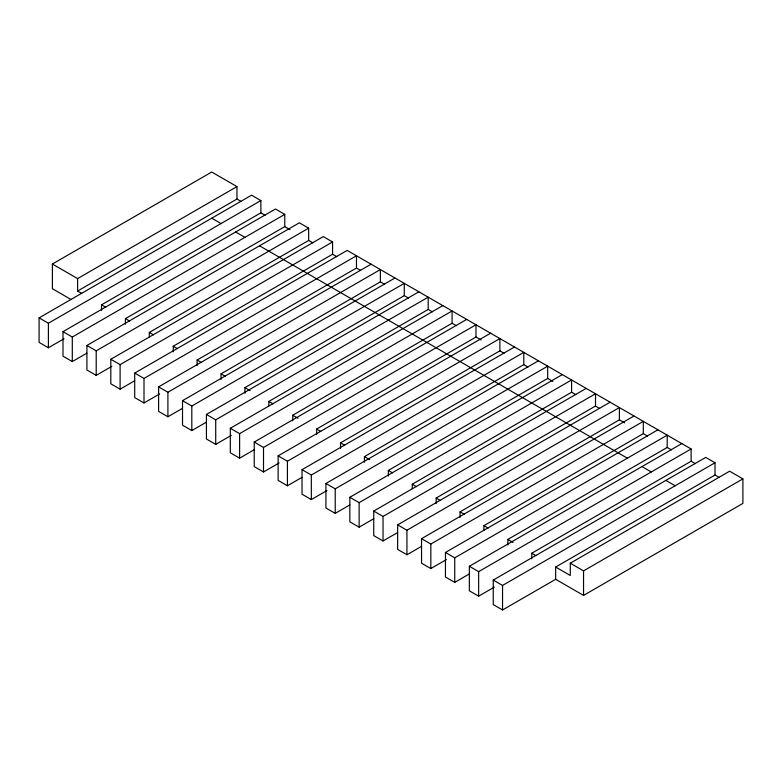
<?xml version="1.0" encoding="UTF-8"?>
<svg xmlns="http://www.w3.org/2000/svg" width="782" height="782" viewBox="0 0 782 782"><rect width="100%" height="100%" fill="white"/><g stroke="black" fill="none" stroke-linecap="round" stroke-linejoin="round"><path stroke-width="1.17" d="M71.25 299.633L52.374 288.734L52.374 264.033L211.727 172.03L236.966 186.595L236.966 199.039L77.614 291.031L77.614 278.597L236.966 186.595M64.016 338.753L48.396 347.765L39.1 342.399L39.1 317.873L251.569 195.197L260.865 200.563L260.865 212.831L101.513 304.833L101.513 310.415M39.1 317.873L48.396 323.24L260.865 200.563M86.88 353.151L72.296 361.567L63 356.201L63 331.666L275.469 208.999L284.765 214.366L284.765 226.633L125.413 318.636L125.413 324.207M63 331.666L72.296 337.032L284.765 214.366M111.826 366.347L96.206 375.37L86.91 370.003L86.91 345.468L299.369 222.802L308.665 228.168L308.665 240.436L149.313 332.438L149.313 336.895M86.91 345.468L96.206 350.835L308.665 228.168M134.68 380.756L120.105 389.172L110.809 383.806L110.809 359.27L323.279 236.604L332.575 241.97L332.575 254.238L173.223 346.24L173.223 351.812M110.809 359.27L120.105 364.637L332.575 241.97M159.626 393.952L144.005 402.965L134.709 397.598L134.709 373.073L347.179 250.406L691.112 448.966L691.112 461.233L531.76 553.236L531.76 558.817M134.709 373.073L144.005 378.439L356.475 255.773L356.475 268.031L197.123 360.033L197.123 365.614M182.489 408.351L167.905 416.767L158.609 411.4L158.609 386.865L371.079 264.199M158.609 386.865L167.905 392.232L380.375 269.565L380.375 281.833L221.023 373.835L221.023 379.407M206.389 422.153L191.815 430.569L182.519 425.203L182.519 400.667L394.988 278.001M182.519 400.667L191.815 406.034L404.274 283.367L404.274 295.635L244.932 387.637L244.932 393.209M231.335 435.349L215.715 444.372L206.419 439.005L206.419 414.47L418.888 291.803M206.419 414.47L215.715 419.836L428.184 297.17L428.184 309.437L268.832 401.44L268.832 405.897M254.199 449.748L239.615 458.174L230.319 452.807L230.319 428.272L442.788 305.606M230.319 428.272L239.615 433.639L452.084 310.972L452.084 323.24L292.732 415.232L292.732 420.814M279.145 462.954L263.514 471.966L254.228 466.6L254.228 442.065L466.688 319.398M254.228 442.065L263.514 447.431L475.984 324.765L475.984 337.032L316.632 429.035L316.632 434.616M301.999 477.352L287.424 485.769L278.128 480.402L278.128 455.867L490.597 333.2M278.128 455.867L287.424 461.233L499.894 338.567L499.894 350.835L340.541 442.837L340.541 448.409M326.944 490.549L311.324 499.571L302.028 494.204L302.028 469.669L514.497 347.003M302.028 469.669L311.324 475.036L523.793 352.369L523.793 364.637L364.441 456.639L364.441 462.211M349.808 504.947L335.224 513.373L325.928 508.007L325.928 483.472L538.397 360.805M325.928 483.472L335.224 488.838L547.693 366.172L547.693 378.439L388.341 470.432L388.341 476.013M373.708 518.749L359.133 527.166L349.837 521.799L349.837 497.274L562.307 374.598M349.837 497.274L359.133 502.64L571.593 379.964L571.593 392.232L412.251 484.234L412.251 488.701M397.618 532.552L383.033 540.968L373.737 535.602L373.737 511.066L586.207 388.4M373.737 511.066L383.033 516.433L595.503 393.766L595.503 406.034L436.151 498.036L436.151 503.608M421.518 546.354L406.933 554.77L397.637 549.404L397.637 524.869L610.107 402.202M397.637 524.869L406.933 530.235L619.403 407.569L619.403 419.836L460.051 511.839L460.051 517.41M446.463 559.55L430.833 568.573L421.547 563.206L421.547 538.671L634.007 416.004M421.547 538.671L430.833 544.037L643.303 421.371L643.303 433.639L483.95 525.641L483.95 530.098M469.317 573.949L454.743 582.375L445.447 576.999L445.447 552.473L657.916 429.807M445.447 552.473L454.743 557.84L667.212 435.173L667.212 447.441L507.86 539.433L507.86 545.015M494.263 587.155L478.643 596.167L469.347 590.801L469.347 566.266L681.816 443.599M469.347 566.266L478.643 571.632L691.112 448.966M493.247 580.068L705.716 457.402L715.012 462.768L715.012 475.036L555.66 567.038L555.66 579.306L502.543 609.97L493.247 604.603L493.247 580.068L502.543 585.435L715.012 462.768M555.66 567.038L570.274 575.474L570.274 563.206L729.626 471.204L742.9 478.867L742.9 503.403L583.548 595.405L555.66 579.306M570.274 563.206L583.548 570.87L742.9 478.867M236.966 199.039L241.13 201.443M260.865 212.831L265.039 215.245M284.765 226.633L289.985 229.644M308.665 240.436L312.839 242.84M332.575 254.238L336.749 256.643M356.475 268.031L360.649 270.445M380.375 281.833L384.548 284.247M404.274 295.635L408.448 298.05M428.184 309.437L432.358 311.842M452.084 323.24L456.258 325.644M475.984 337.032L481.204 340.043M499.894 350.835L504.067 353.249M523.793 364.637L527.967 367.041M547.693 378.439L552.913 381.45M571.593 392.232L575.767 394.646M595.503 406.034L599.677 408.448M619.403 419.836L624.623 422.847M643.303 433.639L647.476 436.043M667.212 447.441L671.386 449.846M691.112 461.233L695.286 463.648M715.012 475.036L719.186 477.45M211.727 218.198L221.023 223.564M235.636 232L244.932 237.366M259.536 245.802L627.369 458.174M641.973 466.6L651.269 471.966M665.883 480.402L675.179 485.769M52.374 264.033L77.614 278.597M77.614 291.031L81.787 293.445M101.513 304.833L105.687 307.248M125.413 318.636L129.587 321.04M149.313 332.438L153.487 334.843M173.223 346.24L177.397 348.645M197.123 360.033L201.297 362.447M221.023 373.835L225.196 376.25M244.932 387.637L250.142 390.648M268.832 401.44L273.006 403.844M292.732 415.232L297.952 418.253M316.632 429.035L320.806 431.449M340.541 442.837L344.715 445.241M364.441 456.639L369.661 459.65M388.341 470.432L392.515 472.846M412.251 484.234L416.425 486.648M436.151 498.036L440.325 500.451M460.051 511.839L464.225 514.243M483.95 525.641L488.124 528.046M507.86 539.433L513.07 542.444M531.76 553.236L535.934 555.65M583.548 570.87L583.548 595.405M502.543 585.435L502.543 609.97M478.643 571.632L478.643 596.167M454.743 557.84L454.743 582.375M430.833 544.037L430.833 568.573M406.933 530.235L406.933 554.77M383.033 516.433L383.033 540.968M359.133 502.64L359.133 527.166M335.224 488.838L335.224 513.373M311.324 475.036L311.324 499.571M287.424 461.233L287.424 485.769M263.514 447.431L263.514 471.966M239.615 433.639L239.615 458.174M215.715 419.836L215.715 444.372M191.815 406.034L191.815 430.569M167.905 392.232L167.905 416.767M144.005 378.439L144.005 402.965M120.105 364.637L120.105 389.172M96.206 350.835L96.206 375.37M72.296 337.032L72.296 361.567M48.396 323.24L48.396 347.765"/></g></svg>
